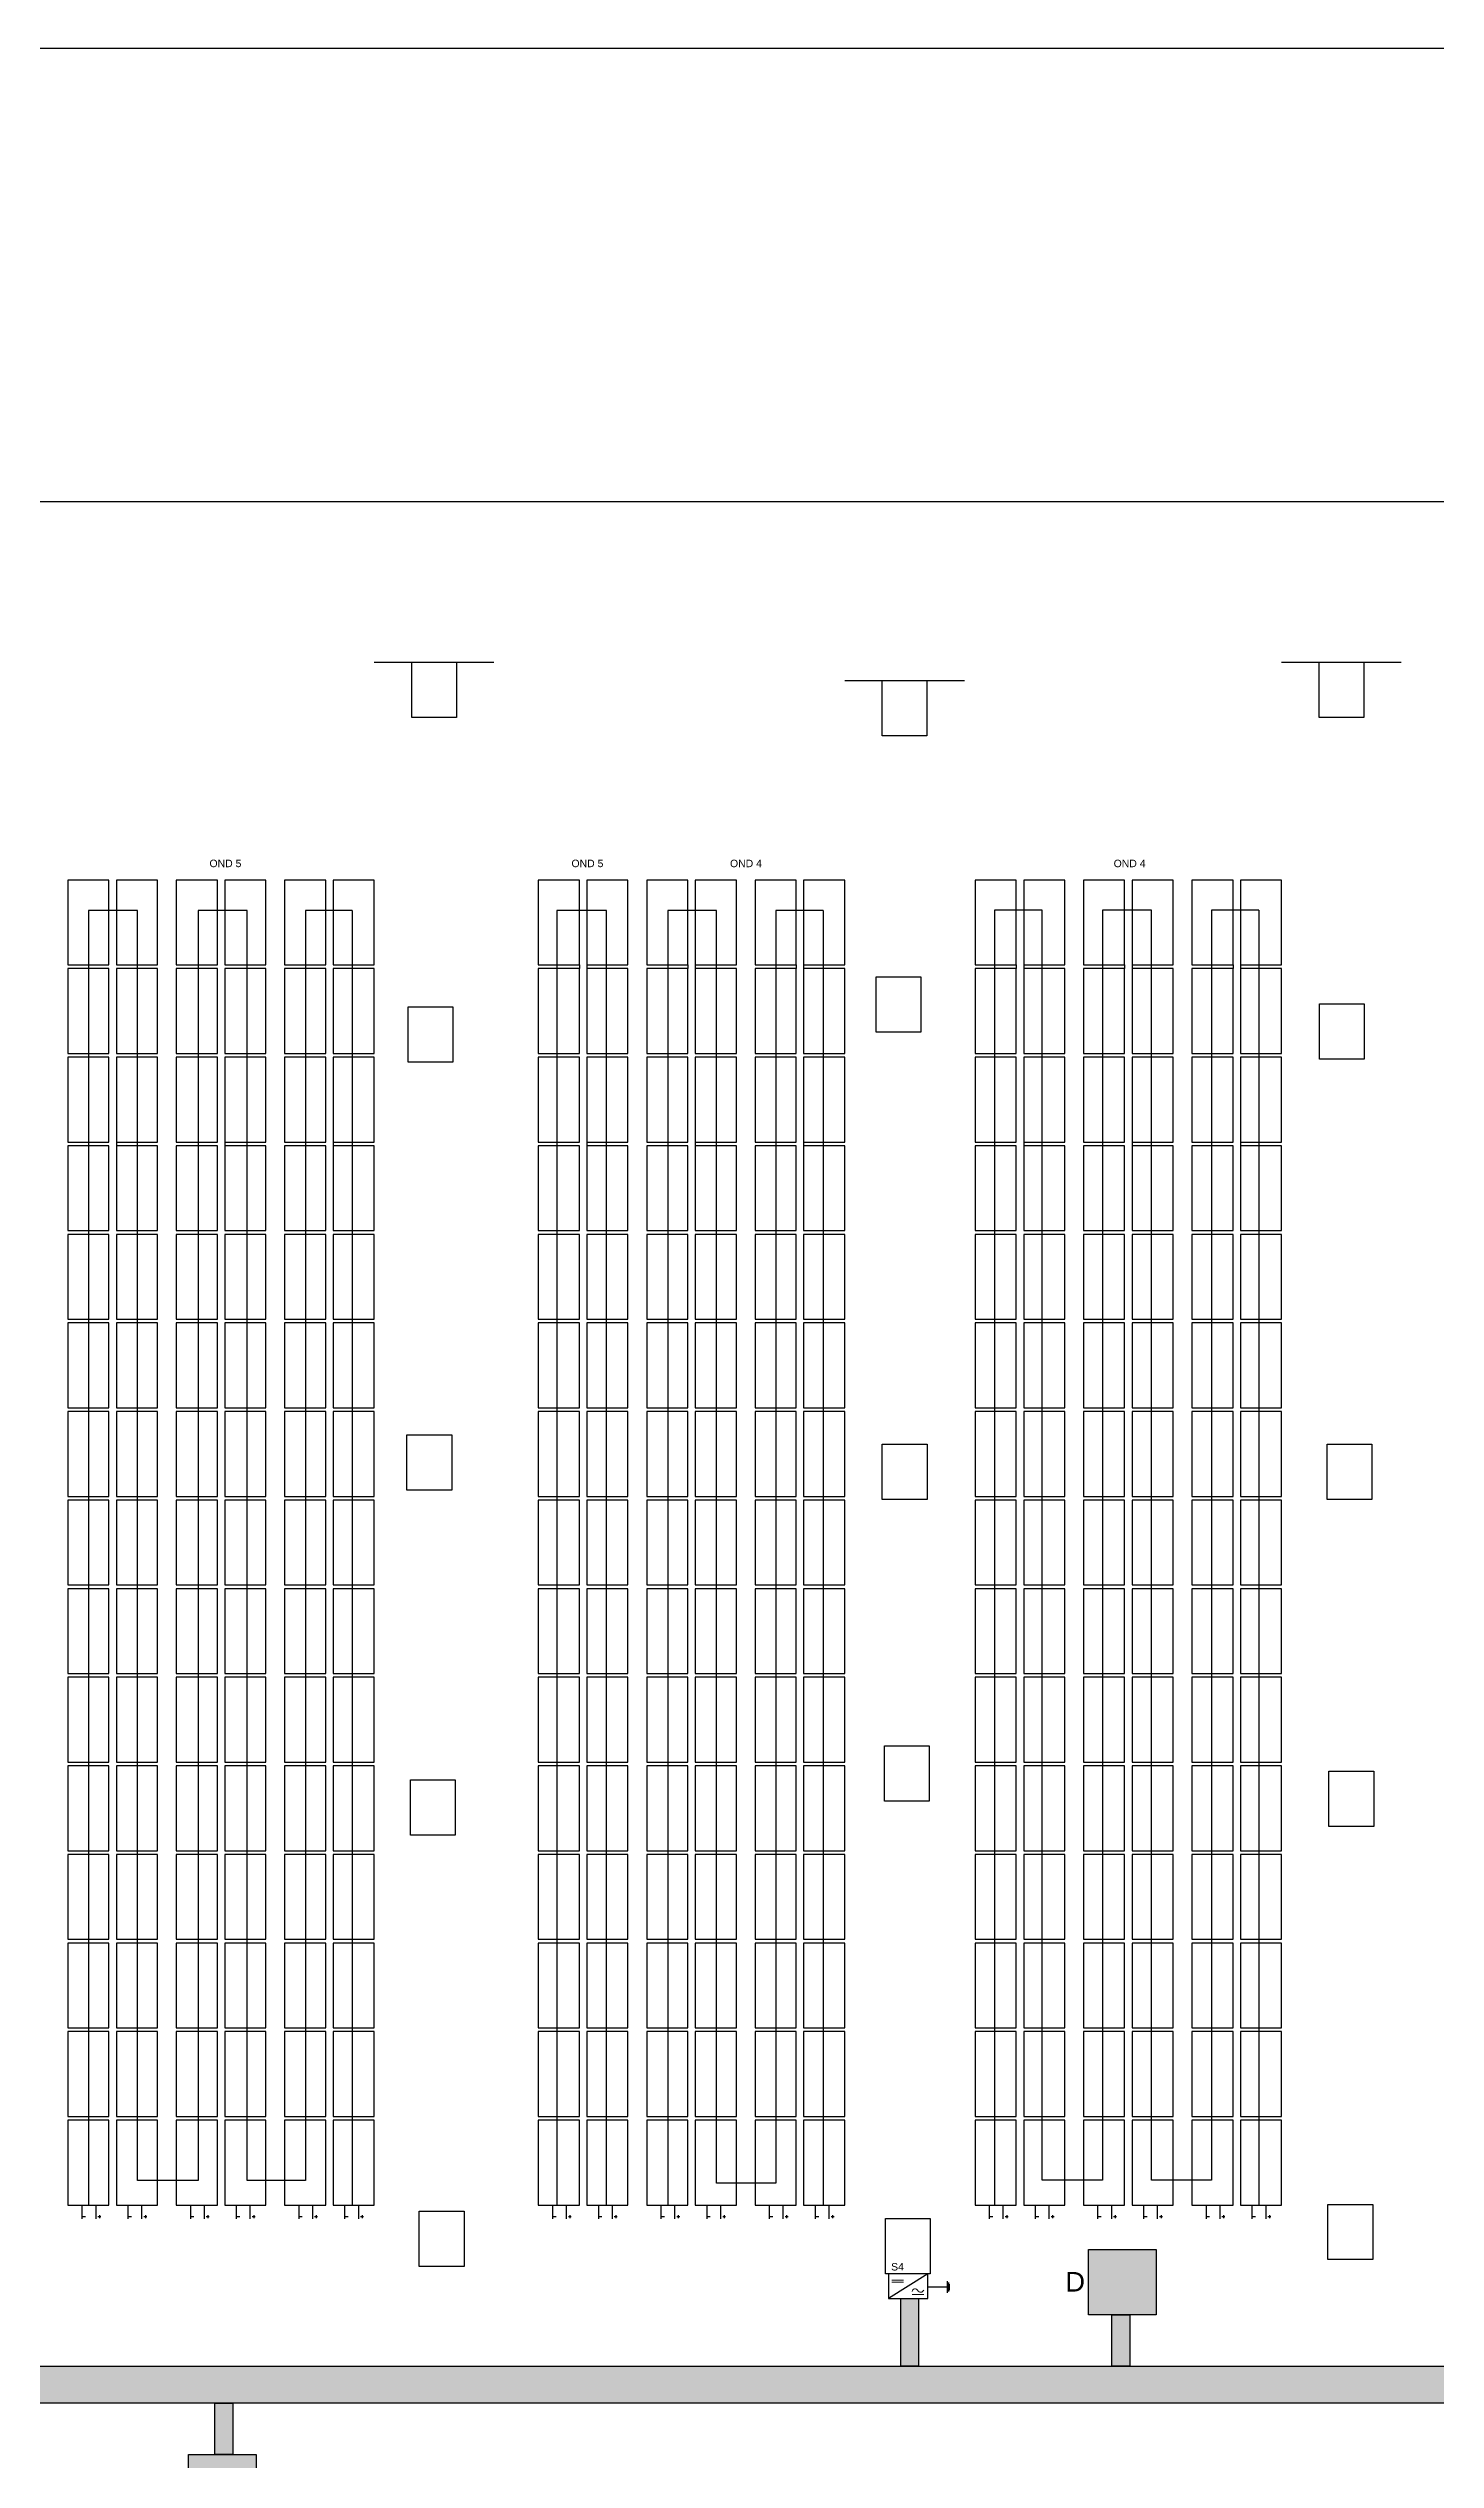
# Model space of a CAD drawing. Header units: inches. Extents: x 66 to 673, y 42 to 161.
# Drawn here: x 353.9 to 391, y 94 to 158.6 of the extents above; entities that cross this region are included whole.
import ezdxf

# ---------------------------------------------------------------- set-up
doc = ezdxf.new("R2010")
doc.units = ezdxf.units.IN
doc.header["$MEASUREMENT"] = 0
doc.layers.add('PDF2_Geometry', color=7, linetype='Continuous', true_color=0x2676ba)
doc.styles.get("Standard").update_dxf_attribs({"font": 'arial.ttf'})

msp = doc.modelspace()

# ---------------------------------------------------------------- hatches: boundary and pattern name
h = msp.add_hatch(color=1)
h.dxf.hatch_style = 1
h.paths.add_polyline_path([(383.536, 97.907), (383.536, 99.654), (381.724, 99.654), (381.724, 97.907)])
h = msp.add_hatch(color=8)
h.dxf.hatch_style = 1
h.paths.add_polyline_path([(377.177, 98.346), (376.698, 98.346), (376.698, 96.533), (377.177, 96.533)])
h = msp.add_hatch(color=8)
h.dxf.hatch_style = 1
h.paths.add_polyline_path([(382.825, 97.907), (382.346, 97.907), (382.346, 96.533), (382.825, 96.533)])
h = msp.add_hatch(color=8)
h.dxf.hatch_style = 1
h.paths.add_polyline_path([(323.962, 96.427), (288.548, 96.367), (288.548, 95.376), (323.962, 95.436)])
h.paths.add_polyline_path([(472.961, 96.533), (326.565, 96.533), (326.565, 95.542), (472.961, 95.542)])
h = msp.add_hatch(color=8)
h.dxf.hatch_style = 1
h.paths.add_polyline_path([(358.827, 95.542), (358.348, 95.542), (358.348, 94.167), (358.827, 94.167)])
h = msp.add_hatch(color=1)
h.dxf.hatch_style = 1
h.paths.add_polyline_path([(357.637, 94.167), (357.637, 92.42), (359.449, 92.42), (359.449, 94.167)])

# ---------------------------------------------------------------- linework, layer by layer
for p, q in [((276.93, 158.551), (403.674, 158.551)), ((324.962, 146.42), (374.526, 146.42)), ((374.526, 146.42), (424.323, 146.42)), ((362.613, 142.128), (363.613, 142.128)), ((363.613, 142.128), (364.813, 142.128)), ((363.613, 140.648), (363.613, 142.128)), ((364.813, 142.128), (364.813, 141.848)), ((364.813, 142.128), (365.813, 142.128)), ((386.89, 142.128), (387.89, 142.128)), ((387.89, 142.128), (389.09, 142.128)), ((387.89, 140.648), (387.89, 142.128)), ((389.09, 142.128), (389.09, 141.848)), ((389.09, 142.128), (390.09, 142.128)), ((364.813, 141.848), (364.813, 141.848)), ((364.813, 141.848), (364.813, 140.648)), ((375.2, 141.632), (376.2, 141.632)), ((376.2, 141.632), (377.4, 141.632)), ((376.2, 140.152), (376.2, 141.632)), ((377.4, 141.632), (377.4, 141.352)), ((377.4, 141.632), (378.4, 141.632)), ((377.4, 141.352), (377.4, 141.352)), ((377.4, 141.352), (377.4, 140.152)), ((389.09, 141.848), (389.09, 141.848)), ((389.09, 141.848), (389.09, 140.648)), ((364.813, 140.648), (363.613, 140.648)), ((377.4, 140.152), (376.2, 140.152)), ((389.09, 140.648), (387.89, 140.648)), ((368.1, 134.025), (368.1, 133.925)), ((368.3, 134.025), (368.3, 133.925)), ((371, 134.025), (371, 133.925)), ((371.2, 134.025), (371.2, 133.925)), ((373.9, 134.025), (373.9, 133.925)), ((374.1, 134.025), (374.1, 133.925)), ((376.037, 133.706), (377.237, 133.706)), ((376.037, 132.225), (376.037, 133.706)), ((377.237, 133.706), (377.237, 133.425)), ((379.79, 134.025), (379.79, 133.925)), ((379.99, 134.025), (379.99, 133.925)), ((382.69, 134.025), (382.69, 133.925)), ((382.89, 134.025), (382.89, 133.925)), ((385.59, 134.025), (385.59, 133.925)), ((385.79, 134.025), (385.79, 133.925)), ((377.237, 133.425), (377.237, 133.425)), ((377.237, 133.425), (377.237, 132.225)), ((387.899, 132.985), (389.099, 132.985)), ((387.899, 131.505), (387.899, 132.985)), ((389.099, 132.985), (389.099, 132.705)), ((363.516, 132.907), (364.716, 132.907)), ((363.516, 131.427), (363.516, 132.907)), ((364.716, 132.907), (364.716, 132.627)), ((364.716, 132.627), (364.716, 132.627)), ((364.716, 132.627), (364.716, 131.427)), ((389.099, 132.705), (389.099, 132.705)), ((389.099, 132.705), (389.099, 131.505)), ((377.237, 132.225), (376.037, 132.225)), ((364.716, 131.427), (363.516, 131.427)), ((389.099, 131.505), (387.899, 131.505)), ((355.713, 129.285), (355.713, 129.185)), ((358.613, 129.285), (358.613, 129.185)), ((361.513, 129.285), (361.513, 129.185)), ((368.3, 129.285), (368.3, 129.185)), ((371.2, 129.285), (371.2, 129.185)), ((374.1, 129.285), (374.1, 129.185)), ((379.99, 129.285), (379.99, 129.185)), ((382.89, 129.285), (382.89, 129.185)), ((385.79, 129.285), (385.79, 129.185)), ((363.485, 121.454), (364.685, 121.454)), ((363.485, 119.974), (363.485, 121.454)), ((364.685, 121.454), (364.685, 121.174)), ((364.685, 121.174), (364.685, 121.174)), ((364.685, 121.174), (364.685, 119.974)), ((376.204, 121.205), (377.404, 121.205)), ((376.204, 119.725), (376.204, 121.205)), ((377.404, 121.205), (377.404, 120.925)), ((377.404, 120.925), (377.404, 120.925)), ((377.404, 120.925), (377.404, 119.725)), ((388.106, 121.205), (389.306, 121.205)), ((388.106, 119.725), (388.106, 121.205)), ((389.306, 121.205), (389.306, 120.925)), ((389.306, 120.925), (389.306, 120.925)), ((389.306, 120.925), (389.306, 119.725)), ((364.685, 119.974), (363.485, 119.974)), ((377.404, 119.725), (376.204, 119.725)), ((389.306, 119.725), (388.106, 119.725)), ((376.262, 113.133), (377.462, 113.133)), ((376.262, 111.652), (376.262, 113.133)), ((377.462, 113.133), (377.462, 112.852)), ((377.462, 112.852), (377.462, 112.852)), ((377.462, 112.852), (377.462, 111.652)), ((388.154, 112.453), (389.354, 112.453)), ((388.154, 110.973), (388.154, 112.453)), ((389.354, 112.453), (389.354, 112.173)), ((363.578, 112.22), (364.778, 112.22)), ((363.578, 110.739), (363.578, 112.22)), ((364.778, 112.22), (364.778, 111.939)), ((364.778, 111.939), (364.778, 111.939)), ((364.778, 111.939), (364.778, 110.739)), ((377.462, 111.652), (376.262, 111.652)), ((389.354, 112.173), (389.354, 112.173)), ((389.354, 112.173), (389.354, 110.973)), ((364.778, 110.739), (363.578, 110.739)), ((389.354, 110.973), (388.154, 110.973)), ((363.817, 100.684), (365.017, 100.684)), ((363.817, 99.204), (363.817, 100.684)), ((365.017, 100.684), (365.017, 100.404)), ((388.126, 100.863), (389.326, 100.863)), ((388.126, 99.383), (388.126, 100.863)), ((389.326, 100.863), (389.326, 100.583)), ((354.806, 100.535), (354.886, 100.535)), ((355.216, 100.535), (355.296, 100.535)), ((355.256, 100.575), (355.256, 100.496)), ((356.036, 100.535), (356.116, 100.535)), ((356.446, 100.535), (356.526, 100.535)), ((356.486, 100.575), (356.486, 100.496)), ((357.706, 100.535), (357.786, 100.535)), ((358.116, 100.535), (358.196, 100.535)), ((358.156, 100.575), (358.156, 100.496)), ((358.936, 100.535), (359.016, 100.535)), ((359.346, 100.535), (359.426, 100.535)), ((359.386, 100.575), (359.386, 100.496)), ((360.606, 100.535), (360.686, 100.535)), ((361.016, 100.535), (361.096, 100.535)), ((361.056, 100.575), (361.056, 100.496)), ((361.836, 100.535), (361.916, 100.535)), ((362.246, 100.535), (362.326, 100.535)), ((362.286, 100.575), (362.286, 100.496)), ((365.017, 100.404), (365.017, 100.404)), ((365.017, 100.404), (365.017, 99.204)), ((367.394, 100.535), (367.474, 100.535)), ((367.804, 100.535), (367.884, 100.535)), ((367.844, 100.575), (367.844, 100.496)), ((368.624, 100.535), (368.703, 100.535)), ((369.034, 100.535), (369.113, 100.535)), ((369.073, 100.575), (369.073, 100.496)), ((370.294, 100.535), (370.374, 100.535)), ((370.704, 100.535), (370.784, 100.535)), ((370.744, 100.575), (370.744, 100.496)), ((371.524, 100.535), (371.603, 100.535)), ((371.934, 100.535), (372.013, 100.535)), ((371.973, 100.575), (371.973, 100.496)), ((373.194, 100.535), (373.274, 100.535)), ((373.604, 100.535), (373.684, 100.535)), ((373.644, 100.575), (373.644, 100.496)), ((374.424, 100.535), (374.503, 100.535)), ((374.834, 100.535), (374.913, 100.535)), ((374.873, 100.575), (374.873, 100.496)), ((376.29, 100.486), (377.49, 100.486)), ((376.29, 99.006), (376.29, 100.486)), ((377.49, 100.486), (377.49, 100.206)), ((377.49, 100.206), (377.49, 100.206)), ((377.49, 100.206), (377.49, 99.006)), ((379.084, 100.535), (379.164, 100.535)), ((379.494, 100.535), (379.574, 100.535)), ((379.534, 100.575), (379.534, 100.496)), ((380.314, 100.535), (380.393, 100.535)), ((380.724, 100.535), (380.803, 100.535)), ((380.763, 100.575), (380.763, 100.496)), ((381.984, 100.535), (382.064, 100.535)), ((382.394, 100.535), (382.474, 100.535)), ((382.434, 100.575), (382.434, 100.496)), ((383.214, 100.535), (383.293, 100.535)), ((383.624, 100.535), (383.703, 100.535)), ((383.663, 100.575), (383.663, 100.496)), ((384.884, 100.535), (384.964, 100.535)), ((385.294, 100.535), (385.374, 100.535)), ((385.334, 100.575), (385.334, 100.496)), ((386.114, 100.535), (386.193, 100.535)), ((386.524, 100.535), (386.603, 100.535)), ((386.563, 100.575), (386.563, 100.496)), ((389.326, 100.583), (389.326, 100.583)), ((389.326, 100.583), (389.326, 99.383)), ((389.326, 99.383), (388.126, 99.383)), ((365.017, 99.204), (363.817, 99.204)), ((377.49, 99.006), (376.29, 99.006)), ((377.423, 99.006), (376.373, 98.346))]:
    msp.add_line(p, q)
at = {"color": 116, "true_color": 0x136734}
for p, q in [((356.275, 135.48), (354.961, 135.48)), ((354.961, 135.48), (354.961, 100.845)), ((356.275, 101.502), (356.275, 135.48)), ((359.206, 135.48), (357.903, 135.48)), ((357.903, 135.48), (357.903, 101.502)), ((359.206, 101.502), (359.206, 135.48)), ((362.021, 135.48), (360.774, 135.48)), ((360.774, 135.48), (360.774, 101.502)), ((362.021, 135.48), (362.021, 100.845)), ((368.823, 135.485), (367.492, 135.485)), ((367.492, 135.485), (367.492, 100.845)), ((368.823, 100.845), (368.823, 135.485)), ((371.768, 135.485), (370.469, 135.485)), ((370.469, 135.485), (370.469, 100.845)), ((371.768, 101.434), (371.768, 135.485)), ((374.623, 135.485), (373.352, 135.485)), ((373.352, 135.485), (373.352, 101.434)), ((374.623, 135.485), (374.623, 100.845)), ((380.485, 135.494), (379.207, 135.494)), ((379.207, 135.494), (379.207, 100.845)), ((380.485, 101.513), (380.485, 135.494)), ((383.407, 135.494), (382.099, 135.494)), ((382.099, 135.494), (382.099, 101.513)), ((383.407, 101.513), (383.407, 135.494)), ((386.282, 135.494), (385.018, 135.494)), ((385.018, 135.494), (385.018, 101.513)), ((386.282, 135.494), (386.282, 100.845)), ((357.903, 101.502), (356.275, 101.502)), ((360.774, 101.502), (359.206, 101.502)), ((373.352, 101.434), (371.768, 101.434)), ((382.099, 101.513), (380.485, 101.513)), ((385.018, 101.513), (383.407, 101.513)), ((377.946, 98.651), (377.946, 98.808)), ((377.972, 98.776), (377.972, 98.534)), ((377.993, 98.729), (377.993, 98.567)), ((377.946, 98.651), (377.423, 98.651)), ((377.946, 98.494), (377.946, 98.651))]:
    msp.add_line(p, q, dxfattribs=at)
at = {"color": 1}
for p, q in [((354.799, 100.479), (354.799, 100.845)), ((356.028, 100.479), (356.028, 100.845)), ((357.699, 100.479), (357.699, 100.845)), ((358.928, 100.479), (358.928, 100.845)), ((360.599, 100.479), (360.599, 100.845)), ((361.828, 100.479), (361.828, 100.845)), ((367.386, 100.479), (367.386, 100.845)), ((368.616, 100.479), (368.616, 100.845)), ((370.286, 100.479), (370.286, 100.845)), ((371.516, 100.479), (371.516, 100.845)), ((373.186, 100.479), (373.186, 100.845)), ((374.416, 100.479), (374.416, 100.845)), ((379.076, 100.479), (379.076, 100.845)), ((380.306, 100.479), (380.306, 100.845)), ((381.976, 100.479), (381.976, 100.845)), ((383.206, 100.479), (383.206, 100.845)), ((384.876, 100.479), (384.876, 100.845)), ((386.106, 100.479), (386.106, 100.845))]:
    msp.add_line(p, q, dxfattribs=at)
at = {"color": 5}
for p, q in [((355.166, 100.479), (355.166, 100.845)), ((356.395, 100.479), (356.395, 100.845)), ((358.066, 100.479), (358.066, 100.845)), ((359.295, 100.479), (359.295, 100.845)), ((360.966, 100.479), (360.966, 100.845)), ((362.195, 100.479), (362.195, 100.845)), ((367.753, 100.479), (367.753, 100.845)), ((368.983, 100.479), (368.983, 100.845)), ((370.653, 100.479), (370.653, 100.845)), ((371.883, 100.479), (371.883, 100.845)), ((373.553, 100.479), (373.553, 100.845)), ((374.783, 100.479), (374.783, 100.845)), ((379.443, 100.479), (379.443, 100.845)), ((380.673, 100.479), (380.673, 100.845)), ((382.343, 100.479), (382.343, 100.845)), ((383.573, 100.479), (383.573, 100.845)), ((385.243, 100.479), (385.243, 100.845)), ((386.473, 100.479), (386.473, 100.845))]:
    msp.add_line(p, q, dxfattribs=at)
for points in [[(354.413, 134.025), (355.513, 134.025), (355.513, 136.295), (354.413, 136.295)], [(355.713, 134.025), (356.813, 134.025), (356.813, 136.295), (355.713, 136.295)], [(357.313, 134.025), (358.413, 134.025), (358.413, 136.295), (357.313, 136.295)], [(358.613, 134.025), (359.713, 134.025), (359.713, 136.295), (358.613, 136.295)], [(360.213, 134.025), (361.313, 134.025), (361.313, 136.295), (360.213, 136.295)], [(361.513, 134.025), (362.613, 134.025), (362.613, 136.295), (361.513, 136.295)], [(367, 134.025), (368.1, 134.025), (368.1, 136.295), (367, 136.295)], [(368.3, 134.025), (369.4, 134.025), (369.4, 136.295), (368.3, 136.295)], [(369.9, 134.025), (371, 134.025), (371, 136.295), (369.9, 136.295)], [(371.2, 134.025), (372.3, 134.025), (372.3, 136.295), (371.2, 136.295)], [(372.8, 134.025), (373.9, 134.025), (373.9, 136.295), (372.8, 136.295)], [(374.1, 134.025), (375.2, 134.025), (375.2, 136.295), (374.1, 136.295)], [(378.69, 134.025), (379.79, 134.025), (379.79, 136.295), (378.69, 136.295)], [(379.99, 134.025), (381.09, 134.025), (381.09, 136.295), (379.99, 136.295)], [(381.59, 134.025), (382.69, 134.025), (382.69, 136.295), (381.59, 136.295)], [(382.89, 134.025), (383.99, 134.025), (383.99, 136.295), (382.89, 136.295)], [(384.49, 134.025), (385.59, 134.025), (385.59, 136.295), (384.49, 136.295)], [(385.79, 134.025), (386.89, 134.025), (386.89, 136.295), (385.79, 136.295)], [(354.413, 131.655), (355.513, 131.655), (355.513, 133.925), (354.413, 133.925)], [(355.713, 131.655), (356.813, 131.655), (356.813, 133.925), (355.713, 133.925)], [(357.313, 131.655), (358.413, 131.655), (358.413, 133.925), (357.313, 133.925)], [(358.613, 131.655), (359.713, 131.655), (359.713, 133.925), (358.613, 133.925)], [(360.213, 131.655), (361.313, 131.655), (361.313, 133.925), (360.213, 133.925)], [(361.513, 131.655), (362.613, 131.655), (362.613, 133.925), (361.513, 133.925)], [(367, 131.655), (368.1, 131.655), (368.1, 133.925), (367, 133.925)], [(368.3, 131.655), (369.4, 131.655), (369.4, 133.925), (368.3, 133.925)], [(369.9, 131.655), (371, 131.655), (371, 133.925), (369.9, 133.925)], [(371.2, 131.655), (372.3, 131.655), (372.3, 133.925), (371.2, 133.925)], [(372.8, 131.655), (373.9, 131.655), (373.9, 133.925), (372.8, 133.925)], [(374.1, 131.655), (375.2, 131.655), (375.2, 133.925), (374.1, 133.925)], [(378.69, 131.655), (379.79, 131.655), (379.79, 133.925), (378.69, 133.925)], [(379.99, 131.655), (381.09, 131.655), (381.09, 133.925), (379.99, 133.925)], [(381.59, 131.655), (382.69, 131.655), (382.69, 133.925), (381.59, 133.925)], [(382.89, 131.655), (383.99, 131.655), (383.99, 133.925), (382.89, 133.925)], [(384.49, 131.655), (385.59, 131.655), (385.59, 133.925), (384.49, 133.925)], [(385.79, 131.655), (386.89, 131.655), (386.89, 133.925), (385.79, 133.925)], [(354.413, 129.285), (355.513, 129.285), (355.513, 131.555), (354.413, 131.555)], [(355.713, 129.285), (356.813, 129.285), (356.813, 131.555), (355.713, 131.555)], [(357.313, 129.285), (358.413, 129.285), (358.413, 131.555), (357.313, 131.555)], [(358.613, 129.285), (359.713, 129.285), (359.713, 131.555), (358.613, 131.555)], [(360.213, 129.285), (361.313, 129.285), (361.313, 131.555), (360.213, 131.555)], [(361.513, 129.285), (362.613, 129.285), (362.613, 131.555), (361.513, 131.555)], [(367, 129.285), (368.1, 129.285), (368.1, 131.555), (367, 131.555)], [(368.3, 129.285), (369.4, 129.285), (369.4, 131.555), (368.3, 131.555)], [(369.9, 129.285), (371, 129.285), (371, 131.555), (369.9, 131.555)], [(371.2, 129.285), (372.3, 129.285), (372.3, 131.555), (371.2, 131.555)], [(372.8, 129.285), (373.9, 129.285), (373.9, 131.555), (372.8, 131.555)], [(374.1, 129.285), (375.2, 129.285), (375.2, 131.555), (374.1, 131.555)], [(378.69, 129.285), (379.79, 129.285), (379.79, 131.555), (378.69, 131.555)], [(379.99, 129.285), (381.09, 129.285), (381.09, 131.555), (379.99, 131.555)], [(381.59, 129.285), (382.69, 129.285), (382.69, 131.555), (381.59, 131.555)], [(382.89, 129.285), (383.99, 129.285), (383.99, 131.555), (382.89, 131.555)], [(384.49, 129.285), (385.59, 129.285), (385.59, 131.555), (384.49, 131.555)], [(385.79, 129.285), (386.89, 129.285), (386.89, 131.555), (385.79, 131.555)], [(354.413, 126.915), (355.513, 126.915), (355.513, 129.185), (354.413, 129.185)], [(355.713, 126.915), (356.813, 126.915), (356.813, 129.185), (355.713, 129.185)], [(357.313, 126.915), (358.413, 126.915), (358.413, 129.185), (357.313, 129.185)], [(358.613, 126.915), (359.713, 126.915), (359.713, 129.185), (358.613, 129.185)], [(360.213, 126.915), (361.313, 126.915), (361.313, 129.185), (360.213, 129.185)], [(361.513, 126.915), (362.613, 126.915), (362.613, 129.185), (361.513, 129.185)], [(367, 126.915), (368.1, 126.915), (368.1, 129.185), (367, 129.185)], [(368.3, 126.915), (369.4, 126.915), (369.4, 129.185), (368.3, 129.185)], [(369.9, 126.915), (371, 126.915), (371, 129.185), (369.9, 129.185)], [(371.2, 126.915), (372.3, 126.915), (372.3, 129.185), (371.2, 129.185)], [(372.8, 126.915), (373.9, 126.915), (373.9, 129.185), (372.8, 129.185)], [(374.1, 126.915), (375.2, 126.915), (375.2, 129.185), (374.1, 129.185)], [(378.69, 126.915), (379.79, 126.915), (379.79, 129.185), (378.69, 129.185)], [(379.99, 126.915), (381.09, 126.915), (381.09, 129.185), (379.99, 129.185)], [(381.59, 126.915), (382.69, 126.915), (382.69, 129.185), (381.59, 129.185)], [(382.89, 126.915), (383.99, 126.915), (383.99, 129.185), (382.89, 129.185)], [(384.49, 126.915), (385.59, 126.915), (385.59, 129.185), (384.49, 129.185)], [(385.79, 126.915), (386.89, 126.915), (386.89, 129.185), (385.79, 129.185)], [(354.413, 124.545), (355.513, 124.545), (355.513, 126.815), (354.413, 126.815)], [(355.713, 124.545), (356.813, 124.545), (356.813, 126.815), (355.713, 126.815)], [(357.313, 124.545), (358.413, 124.545), (358.413, 126.815), (357.313, 126.815)], [(358.613, 124.545), (359.713, 124.545), (359.713, 126.815), (358.613, 126.815)], [(360.213, 124.545), (361.313, 124.545), (361.313, 126.815), (360.213, 126.815)], [(361.513, 124.545), (362.613, 124.545), (362.613, 126.815), (361.513, 126.815)], [(367, 124.545), (368.1, 124.545), (368.1, 126.815), (367, 126.815)], [(368.3, 124.545), (369.4, 124.545), (369.4, 126.815), (368.3, 126.815)], [(369.9, 124.545), (371, 124.545), (371, 126.815), (369.9, 126.815)], [(371.2, 124.545), (372.3, 124.545), (372.3, 126.815), (371.2, 126.815)], [(372.8, 124.545), (373.9, 124.545), (373.9, 126.815), (372.8, 126.815)], [(374.1, 124.545), (375.2, 124.545), (375.2, 126.815), (374.1, 126.815)], [(378.69, 124.545), (379.79, 124.545), (379.79, 126.815), (378.69, 126.815)], [(379.99, 124.545), (381.09, 124.545), (381.09, 126.815), (379.99, 126.815)], [(381.59, 124.545), (382.69, 124.545), (382.69, 126.815), (381.59, 126.815)], [(382.89, 124.545), (383.99, 124.545), (383.99, 126.815), (382.89, 126.815)], [(384.49, 124.545), (385.59, 124.545), (385.59, 126.815), (384.49, 126.815)], [(385.79, 124.545), (386.89, 124.545), (386.89, 126.815), (385.79, 126.815)], [(354.413, 122.175), (355.513, 122.175), (355.513, 124.445), (354.413, 124.445)], [(355.713, 122.175), (356.813, 122.175), (356.813, 124.445), (355.713, 124.445)], [(357.313, 122.175), (358.413, 122.175), (358.413, 124.445), (357.313, 124.445)], [(358.613, 122.175), (359.713, 122.175), (359.713, 124.445), (358.613, 124.445)], [(360.213, 122.175), (361.313, 122.175), (361.313, 124.445), (360.213, 124.445)], [(361.513, 122.175), (362.613, 122.175), (362.613, 124.445), (361.513, 124.445)], [(367, 122.175), (368.1, 122.175), (368.1, 124.445), (367, 124.445)], [(368.3, 122.175), (369.4, 122.175), (369.4, 124.445), (368.3, 124.445)], [(369.9, 122.175), (371, 122.175), (371, 124.445), (369.9, 124.445)], [(371.2, 122.175), (372.3, 122.175), (372.3, 124.445), (371.2, 124.445)], [(372.8, 122.175), (373.9, 122.175), (373.9, 124.445), (372.8, 124.445)], [(374.1, 122.175), (375.2, 122.175), (375.2, 124.445), (374.1, 124.445)], [(378.69, 122.175), (379.79, 122.175), (379.79, 124.445), (378.69, 124.445)], [(379.99, 122.175), (381.09, 122.175), (381.09, 124.445), (379.99, 124.445)], [(381.59, 122.175), (382.69, 122.175), (382.69, 124.445), (381.59, 124.445)], [(382.89, 122.175), (383.99, 122.175), (383.99, 124.445), (382.89, 124.445)], [(384.49, 122.175), (385.59, 122.175), (385.59, 124.445), (384.49, 124.445)], [(385.79, 122.175), (386.89, 122.175), (386.89, 124.445), (385.79, 124.445)], [(354.413, 119.805), (355.513, 119.805), (355.513, 122.075), (354.413, 122.075)], [(355.713, 119.805), (356.813, 119.805), (356.813, 122.075), (355.713, 122.075)], [(357.313, 119.805), (358.413, 119.805), (358.413, 122.075), (357.313, 122.075)], [(358.613, 119.805), (359.713, 119.805), (359.713, 122.075), (358.613, 122.075)], [(360.213, 119.805), (361.313, 119.805), (361.313, 122.075), (360.213, 122.075)], [(361.513, 119.805), (362.613, 119.805), (362.613, 122.075), (361.513, 122.075)], [(367, 119.805), (368.1, 119.805), (368.1, 122.075), (367, 122.075)], [(368.3, 119.805), (369.4, 119.805), (369.4, 122.075), (368.3, 122.075)], [(369.9, 119.805), (371, 119.805), (371, 122.075), (369.9, 122.075)], [(371.2, 119.805), (372.3, 119.805), (372.3, 122.075), (371.2, 122.075)], [(372.8, 119.805), (373.9, 119.805), (373.9, 122.075), (372.8, 122.075)], [(374.1, 119.805), (375.2, 119.805), (375.2, 122.075), (374.1, 122.075)], [(378.69, 119.805), (379.79, 119.805), (379.79, 122.075), (378.69, 122.075)], [(379.99, 119.805), (381.09, 119.805), (381.09, 122.075), (379.99, 122.075)], [(381.59, 119.805), (382.69, 119.805), (382.69, 122.075), (381.59, 122.075)], [(382.89, 119.805), (383.99, 119.805), (383.99, 122.075), (382.89, 122.075)], [(384.49, 119.805), (385.59, 119.805), (385.59, 122.075), (384.49, 122.075)], [(385.79, 119.805), (386.89, 119.805), (386.89, 122.075), (385.79, 122.075)], [(354.413, 117.435), (355.513, 117.435), (355.513, 119.705), (354.413, 119.705)], [(355.713, 117.435), (356.813, 117.435), (356.813, 119.705), (355.713, 119.705)], [(357.313, 117.435), (358.413, 117.435), (358.413, 119.705), (357.313, 119.705)], [(358.613, 117.435), (359.713, 117.435), (359.713, 119.705), (358.613, 119.705)], [(360.213, 117.435), (361.313, 117.435), (361.313, 119.705), (360.213, 119.705)], [(361.513, 117.435), (362.613, 117.435), (362.613, 119.705), (361.513, 119.705)], [(367, 117.435), (368.1, 117.435), (368.1, 119.705), (367, 119.705)], [(368.3, 117.435), (369.4, 117.435), (369.4, 119.705), (368.3, 119.705)], [(369.9, 117.435), (371, 117.435), (371, 119.705), (369.9, 119.705)], [(371.2, 117.435), (372.3, 117.435), (372.3, 119.705), (371.2, 119.705)], [(372.8, 117.435), (373.9, 117.435), (373.9, 119.705), (372.8, 119.705)], [(374.1, 117.435), (375.2, 117.435), (375.2, 119.705), (374.1, 119.705)], [(378.69, 117.435), (379.79, 117.435), (379.79, 119.705), (378.69, 119.705)], [(379.99, 117.435), (381.09, 117.435), (381.09, 119.705), (379.99, 119.705)], [(381.59, 117.435), (382.69, 117.435), (382.69, 119.705), (381.59, 119.705)], [(382.89, 117.435), (383.99, 117.435), (383.99, 119.705), (382.89, 119.705)], [(384.49, 117.435), (385.59, 117.435), (385.59, 119.705), (384.49, 119.705)], [(385.79, 117.435), (386.89, 117.435), (386.89, 119.705), (385.79, 119.705)], [(354.413, 115.065), (355.513, 115.065), (355.513, 117.335), (354.413, 117.335)], [(355.713, 115.065), (356.813, 115.065), (356.813, 117.335), (355.713, 117.335)], [(357.313, 115.065), (358.413, 115.065), (358.413, 117.335), (357.313, 117.335)], [(358.613, 115.065), (359.713, 115.065), (359.713, 117.335), (358.613, 117.335)], [(360.213, 115.065), (361.313, 115.065), (361.313, 117.335), (360.213, 117.335)], [(361.513, 115.065), (362.613, 115.065), (362.613, 117.335), (361.513, 117.335)], [(367, 115.065), (368.1, 115.065), (368.1, 117.335), (367, 117.335)], [(368.3, 115.065), (369.4, 115.065), (369.4, 117.335), (368.3, 117.335)], [(369.9, 115.065), (371, 115.065), (371, 117.335), (369.9, 117.335)], [(371.2, 115.065), (372.3, 115.065), (372.3, 117.335), (371.2, 117.335)], [(372.8, 115.065), (373.9, 115.065), (373.9, 117.335), (372.8, 117.335)], [(374.1, 115.065), (375.2, 115.065), (375.2, 117.335), (374.1, 117.335)], [(378.69, 115.065), (379.79, 115.065), (379.79, 117.335), (378.69, 117.335)], [(379.99, 115.065), (381.09, 115.065), (381.09, 117.335), (379.99, 117.335)], [(381.59, 115.065), (382.69, 115.065), (382.69, 117.335), (381.59, 117.335)], [(382.89, 115.065), (383.99, 115.065), (383.99, 117.335), (382.89, 117.335)], [(384.49, 115.065), (385.59, 115.065), (385.59, 117.335), (384.49, 117.335)], [(385.79, 115.065), (386.89, 115.065), (386.89, 117.335), (385.79, 117.335)], [(354.413, 112.695), (355.513, 112.695), (355.513, 114.965), (354.413, 114.965)], [(355.713, 112.695), (356.813, 112.695), (356.813, 114.965), (355.713, 114.965)], [(357.313, 112.695), (358.413, 112.695), (358.413, 114.965), (357.313, 114.965)], [(358.613, 112.695), (359.713, 112.695), (359.713, 114.965), (358.613, 114.965)], [(360.213, 112.695), (361.313, 112.695), (361.313, 114.965), (360.213, 114.965)], [(361.513, 112.695), (362.613, 112.695), (362.613, 114.965), (361.513, 114.965)], [(367, 112.695), (368.1, 112.695), (368.1, 114.965), (367, 114.965)], [(368.3, 112.695), (369.4, 112.695), (369.4, 114.965), (368.3, 114.965)], [(369.9, 112.695), (371, 112.695), (371, 114.965), (369.9, 114.965)], [(371.2, 112.695), (372.3, 112.695), (372.3, 114.965), (371.2, 114.965)], [(372.8, 112.695), (373.9, 112.695), (373.9, 114.965), (372.8, 114.965)], [(374.1, 112.695), (375.2, 112.695), (375.2, 114.965), (374.1, 114.965)], [(378.69, 112.695), (379.79, 112.695), (379.79, 114.965), (378.69, 114.965)], [(379.99, 112.695), (381.09, 112.695), (381.09, 114.965), (379.99, 114.965)], [(381.59, 112.695), (382.69, 112.695), (382.69, 114.965), (381.59, 114.965)], [(382.89, 112.695), (383.99, 112.695), (383.99, 114.965), (382.89, 114.965)], [(384.49, 112.695), (385.59, 112.695), (385.59, 114.965), (384.49, 114.965)], [(385.79, 112.695), (386.89, 112.695), (386.89, 114.965), (385.79, 114.965)], [(354.413, 110.325), (355.513, 110.325), (355.513, 112.595), (354.413, 112.595)], [(355.713, 110.325), (356.813, 110.325), (356.813, 112.595), (355.713, 112.595)], [(357.313, 110.325), (358.413, 110.325), (358.413, 112.595), (357.313, 112.595)], [(358.613, 110.325), (359.713, 110.325), (359.713, 112.595), (358.613, 112.595)], [(360.213, 110.325), (361.313, 110.325), (361.313, 112.595), (360.213, 112.595)], [(361.513, 110.325), (362.613, 110.325), (362.613, 112.595), (361.513, 112.595)], [(367, 110.325), (368.1, 110.325), (368.1, 112.595), (367, 112.595)], [(368.3, 110.325), (369.4, 110.325), (369.4, 112.595), (368.3, 112.595)], [(369.9, 110.325), (371, 110.325), (371, 112.595), (369.9, 112.595)], [(371.2, 110.325), (372.3, 110.325), (372.3, 112.595), (371.2, 112.595)], [(372.8, 110.325), (373.9, 110.325), (373.9, 112.595), (372.8, 112.595)], [(374.1, 110.325), (375.2, 110.325), (375.2, 112.595), (374.1, 112.595)], [(378.69, 110.325), (379.79, 110.325), (379.79, 112.595), (378.69, 112.595)], [(379.99, 110.325), (381.09, 110.325), (381.09, 112.595), (379.99, 112.595)], [(381.59, 110.325), (382.69, 110.325), (382.69, 112.595), (381.59, 112.595)], [(382.89, 110.325), (383.99, 110.325), (383.99, 112.595), (382.89, 112.595)], [(384.49, 110.325), (385.59, 110.325), (385.59, 112.595), (384.49, 112.595)], [(385.79, 110.325), (386.89, 110.325), (386.89, 112.595), (385.79, 112.595)], [(354.413, 107.955), (355.513, 107.955), (355.513, 110.225), (354.413, 110.225)], [(355.713, 107.955), (356.813, 107.955), (356.813, 110.225), (355.713, 110.225)], [(357.313, 107.955), (358.413, 107.955), (358.413, 110.225), (357.313, 110.225)], [(358.613, 107.955), (359.713, 107.955), (359.713, 110.225), (358.613, 110.225)], [(360.213, 107.955), (361.313, 107.955), (361.313, 110.225), (360.213, 110.225)], [(361.513, 107.955), (362.613, 107.955), (362.613, 110.225), (361.513, 110.225)], [(367, 107.955), (368.1, 107.955), (368.1, 110.225), (367, 110.225)], [(368.3, 107.955), (369.4, 107.955), (369.4, 110.225), (368.3, 110.225)], [(369.9, 107.955), (371, 107.955), (371, 110.225), (369.9, 110.225)], [(371.2, 107.955), (372.3, 107.955), (372.3, 110.225), (371.2, 110.225)], [(372.8, 107.955), (373.9, 107.955), (373.9, 110.225), (372.8, 110.225)], [(374.1, 107.955), (375.2, 107.955), (375.2, 110.225), (374.1, 110.225)], [(378.69, 107.955), (379.79, 107.955), (379.79, 110.225), (378.69, 110.225)], [(379.99, 107.955), (381.09, 107.955), (381.09, 110.225), (379.99, 110.225)], [(381.59, 107.955), (382.69, 107.955), (382.69, 110.225), (381.59, 110.225)], [(382.89, 107.955), (383.99, 107.955), (383.99, 110.225), (382.89, 110.225)], [(384.49, 107.955), (385.59, 107.955), (385.59, 110.225), (384.49, 110.225)], [(385.79, 107.955), (386.89, 107.955), (386.89, 110.225), (385.79, 110.225)], [(354.413, 105.585), (355.513, 105.585), (355.513, 107.855), (354.413, 107.855)], [(355.713, 105.585), (356.813, 105.585), (356.813, 107.855), (355.713, 107.855)], [(357.313, 105.585), (358.413, 105.585), (358.413, 107.855), (357.313, 107.855)], [(358.613, 105.585), (359.713, 105.585), (359.713, 107.855), (358.613, 107.855)], [(360.213, 105.585), (361.313, 105.585), (361.313, 107.855), (360.213, 107.855)], [(361.513, 105.585), (362.613, 105.585), (362.613, 107.855), (361.513, 107.855)], [(367, 105.585), (368.1, 105.585), (368.1, 107.855), (367, 107.855)], [(368.3, 105.585), (369.4, 105.585), (369.4, 107.855), (368.3, 107.855)], [(369.9, 105.585), (371, 105.585), (371, 107.855), (369.9, 107.855)], [(371.2, 105.585), (372.3, 105.585), (372.3, 107.855), (371.2, 107.855)], [(372.8, 105.585), (373.9, 105.585), (373.9, 107.855), (372.8, 107.855)], [(374.1, 105.585), (375.2, 105.585), (375.2, 107.855), (374.1, 107.855)], [(378.69, 105.585), (379.79, 105.585), (379.79, 107.855), (378.69, 107.855)], [(379.99, 105.585), (381.09, 105.585), (381.09, 107.855), (379.99, 107.855)], [(381.59, 105.585), (382.69, 105.585), (382.69, 107.855), (381.59, 107.855)], [(382.89, 105.585), (383.99, 105.585), (383.99, 107.855), (382.89, 107.855)], [(384.49, 105.585), (385.59, 105.585), (385.59, 107.855), (384.49, 107.855)], [(385.79, 105.585), (386.89, 105.585), (386.89, 107.855), (385.79, 107.855)], [(354.413, 103.215), (355.513, 103.215), (355.513, 105.485), (354.413, 105.485)], [(355.713, 103.215), (356.813, 103.215), (356.813, 105.485), (355.713, 105.485)], [(357.313, 103.215), (358.413, 103.215), (358.413, 105.485), (357.313, 105.485)], [(358.613, 103.215), (359.713, 103.215), (359.713, 105.485), (358.613, 105.485)], [(360.213, 103.215), (361.313, 103.215), (361.313, 105.485), (360.213, 105.485)], [(361.513, 103.215), (362.613, 103.215), (362.613, 105.485), (361.513, 105.485)], [(367, 103.215), (368.1, 103.215), (368.1, 105.485), (367, 105.485)], [(368.3, 103.215), (369.4, 103.215), (369.4, 105.485), (368.3, 105.485)], [(369.9, 103.215), (371, 103.215), (371, 105.485), (369.9, 105.485)], [(371.2, 103.215), (372.3, 103.215), (372.3, 105.485), (371.2, 105.485)], [(372.8, 103.215), (373.9, 103.215), (373.9, 105.485), (372.8, 105.485)], [(374.1, 103.215), (375.2, 103.215), (375.2, 105.485), (374.1, 105.485)], [(378.69, 103.215), (379.79, 103.215), (379.79, 105.485), (378.69, 105.485)], [(379.99, 103.215), (381.09, 103.215), (381.09, 105.485), (379.99, 105.485)], [(381.59, 103.215), (382.69, 103.215), (382.69, 105.485), (381.59, 105.485)], [(382.89, 103.215), (383.99, 103.215), (383.99, 105.485), (382.89, 105.485)], [(384.49, 103.215), (385.59, 103.215), (385.59, 105.485), (384.49, 105.485)], [(385.79, 103.215), (386.89, 103.215), (386.89, 105.485), (385.79, 105.485)], [(354.413, 100.845), (355.513, 100.845), (355.513, 103.115), (354.413, 103.115)], [(355.713, 100.845), (356.813, 100.845), (356.813, 103.115), (355.713, 103.115)], [(357.313, 100.845), (358.413, 100.845), (358.413, 103.115), (357.313, 103.115)], [(357.313, 100.845), (358.413, 100.845), (358.413, 103.115), (357.313, 103.115)], [(358.613, 100.845), (359.713, 100.845), (359.713, 103.115), (358.613, 103.115)], [(360.213, 100.845), (361.313, 100.845), (361.313, 103.115), (360.213, 103.115)], [(361.513, 100.845), (362.613, 100.845), (362.613, 103.115), (361.513, 103.115)], [(367, 100.845), (368.1, 100.845), (368.1, 103.115), (367, 103.115)], [(368.3, 100.845), (369.4, 100.845), (369.4, 103.115), (368.3, 103.115)], [(369.9, 100.845), (371, 100.845), (371, 103.115), (369.9, 103.115)], [(369.9, 100.845), (371, 100.845), (371, 103.115), (369.9, 103.115)], [(371.2, 100.845), (372.3, 100.845), (372.3, 103.115), (371.2, 103.115)], [(372.8, 100.845), (373.9, 100.845), (373.9, 103.115), (372.8, 103.115)], [(374.1, 100.845), (375.2, 100.845), (375.2, 103.115), (374.1, 103.115)], [(378.69, 100.845), (379.79, 100.845), (379.79, 103.115), (378.69, 103.115)], [(379.99, 100.845), (381.09, 100.845), (381.09, 103.115), (379.99, 103.115)], [(381.59, 100.845), (382.69, 100.845), (382.69, 103.115), (381.59, 103.115)], [(381.59, 100.845), (382.69, 100.845), (382.69, 103.115), (381.59, 103.115)], [(382.89, 100.845), (383.99, 100.845), (383.99, 103.115), (382.89, 103.115)], [(384.49, 100.845), (385.59, 100.845), (385.59, 103.115), (384.49, 103.115)], [(385.79, 100.845), (386.89, 100.845), (386.89, 103.115), (385.79, 103.115)], [(381.724, 99.654), (383.536, 99.654), (383.536, 97.907), (381.724, 97.907)], [(376.373, 98.346), (377.423, 98.346), (377.423, 99.006), (376.373, 99.006)], [(376.698, 98.346), (377.177, 98.346), (377.177, 96.533), (376.698, 96.533)], [(382.346, 97.907), (382.825, 97.907), (382.825, 96.533), (382.346, 96.533)], [(326.565, 96.533), (472.961, 96.533), (472.961, 95.542), (326.565, 95.542)], [(358.827, 94.167), (358.348, 94.167), (358.348, 95.542), (358.827, 95.542)], [(359.449, 92.42), (357.637, 92.42), (357.637, 94.167), (359.449, 94.167)]]:
    msp.add_lwpolyline(points, close=True)
at = {"layer": 'PDF2_Geometry', "color": 7, "lineweight": 0}
for points in [[(376.463, 98.83), (376.772, 98.83)], [(376.463, 98.781), (376.772, 98.781)], [(377.005, 98.45), (377.314, 98.45)]]:
    msp.add_lwpolyline(points, dxfattribs=at)
msp.add_lwpolyline([(377.005, 98.529, -0.81134), (377.153, 98.557, 0.653005), (377.314, 98.569)], format="xyb", dxfattribs=at)

# ---------------------------------------------------------------- texts
at = {"color": 5, "attachment_point": 1}
for s, width, gutter_width, heights, insert, char_height in [('{\\C256;OND 5}', 2.27344, 1, [0], (358.202, 136.84), 0.2), ('{\\C256;OND 5}', 2.27344, 1, [0], (367.888, 136.84), 0.2), ('{\\C256;OND 4}', 2.27344, 1, [0], (372.13, 136.84), 0.2), ('{\\C256;OND 4}', 2.27344, 1, [0], (382.395, 136.84), 0.2), ('{\\C256;S4}', 2.27344, 1, [0], (376.441, 99.293), 0.2), ('{\\C256;D}', 5.94777, 2.616, [0.541], (381.101, 99.053), 0.5232)]:
    msp.add_mtext_dynamic_manual_height_columns(s, width=width, gutter_width=gutter_width, heights=heights, dxfattribs=dict(at, insert=insert, char_height=char_height))

doc.saveas('drawing.dxf')
